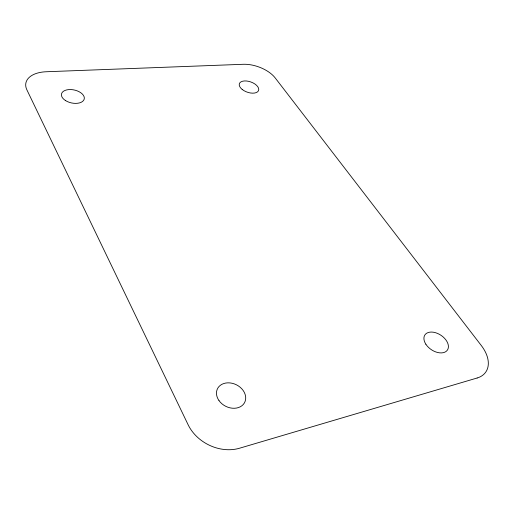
<?xml version="1.0" encoding="UTF-8"?>
<svg xmlns="http://www.w3.org/2000/svg" width="514" height="514" viewBox="0 0 514 514"><rect width="100%" height="100%" fill="white"/><g stroke="black" fill="none" stroke-linecap="round" stroke-linejoin="round"><path stroke-width="0.77" d="M477.153 378.002L239.498 448.234A39 31.521 27.4 0 1 188.137 424.782L26.895 89.86A29.214 16.454 11.5 0 1 46.183 71.754L243.283 64.289A25.051 13.113 19.5 0 1 275.183 77.916L481.277 345.498A34.22 21.594 34.8 0 1 477.153 378.002M425.862 344.226A13.563 8.661 33.8 0 0 447.071 350.516A13.563 8.661 33.8 0 0 435.564 332.712A13.563 8.661 33.8 0 0 425.862 344.226M242.178 89.43A10.177 5.41 19.4 0 0 258.458 90.747A10.177 5.41 19.4 0 0 246.334 80.974A10.177 5.41 19.4 0 0 242.178 89.43M65.625 100.635A11.649 6.624 12.2 0 0 84.193 99.163A11.649 6.624 12.2 0 0 68.799 89.59A11.649 6.624 12.2 0 0 65.625 100.635M218.996 400.599A15.221 12.008 26.8 0 0 244.259 403.156A15.221 12.008 26.8 0 0 230.009 382.917A15.221 12.008 26.8 0 0 218.996 400.599"/></g></svg>
